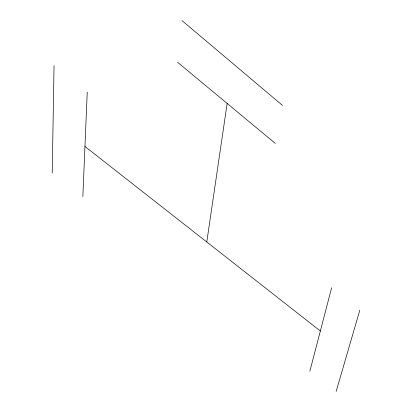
<?xml version="1.0" encoding="UTF-8"?>
<svg xmlns="http://www.w3.org/2000/svg" width="412" height="412" viewBox="0 0 412 412"><rect width="100%" height="100%" fill="white"/><g stroke="black" fill="none" stroke-linecap="round" stroke-linejoin="round"><path stroke-width="0.62" d="M52.216 173.009L54.054 65.611M82.848 196.57L87.236 92.164M206.788 241.988L227.151 103.443M309.86 371.171L331.639 287.746M336.166 391.4L359.784 310.267M84.954 146.471L320.34 331.021M177.551 62.243L275.319 143.443M181.991 20.6L282.488 105.42"/></g></svg>
